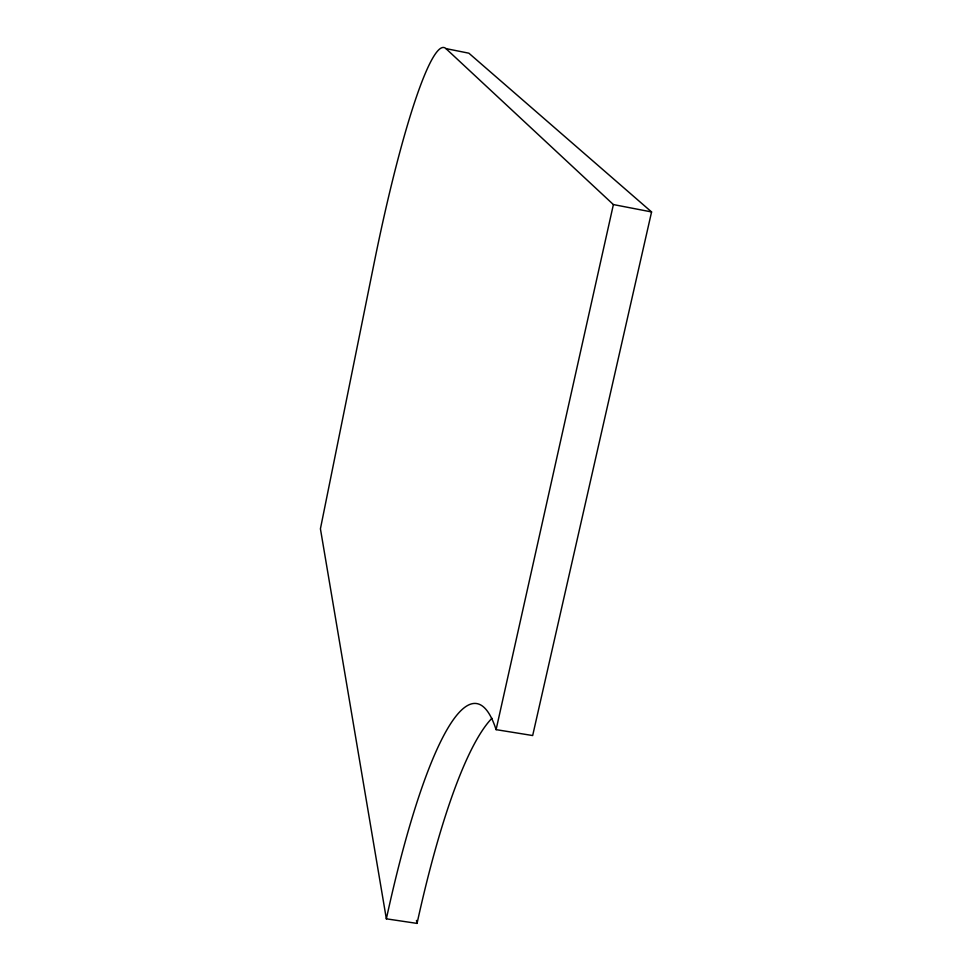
<?xml version="1.0" encoding="UTF-8"?>
<svg xmlns="http://www.w3.org/2000/svg" width="972" height="972" viewBox="0 0 972 972"><rect width="100%" height="100%" fill="white"/><g stroke="black" fill="none" stroke-linecap="round" stroke-linejoin="round"><path stroke-width="1.46" d="M386.358 918.832A410.135 68.939 -82.6 0 1 496.097 729.644L613.393 204.57L445.929 48.6A264.749 30.083 -79.6 0 0 374.354 261.918L320.42 528.792L386.358 918.832L417.049 923.4A409.285 74.443 -82.9 0 1 491.929 718.272M445.929 48.6L468.868 53.193L651.58 211.945L532.668 735.537L496.097 729.644M613.393 204.57L651.58 211.945M416.466 920.423L417.049 923.4"/></g></svg>
